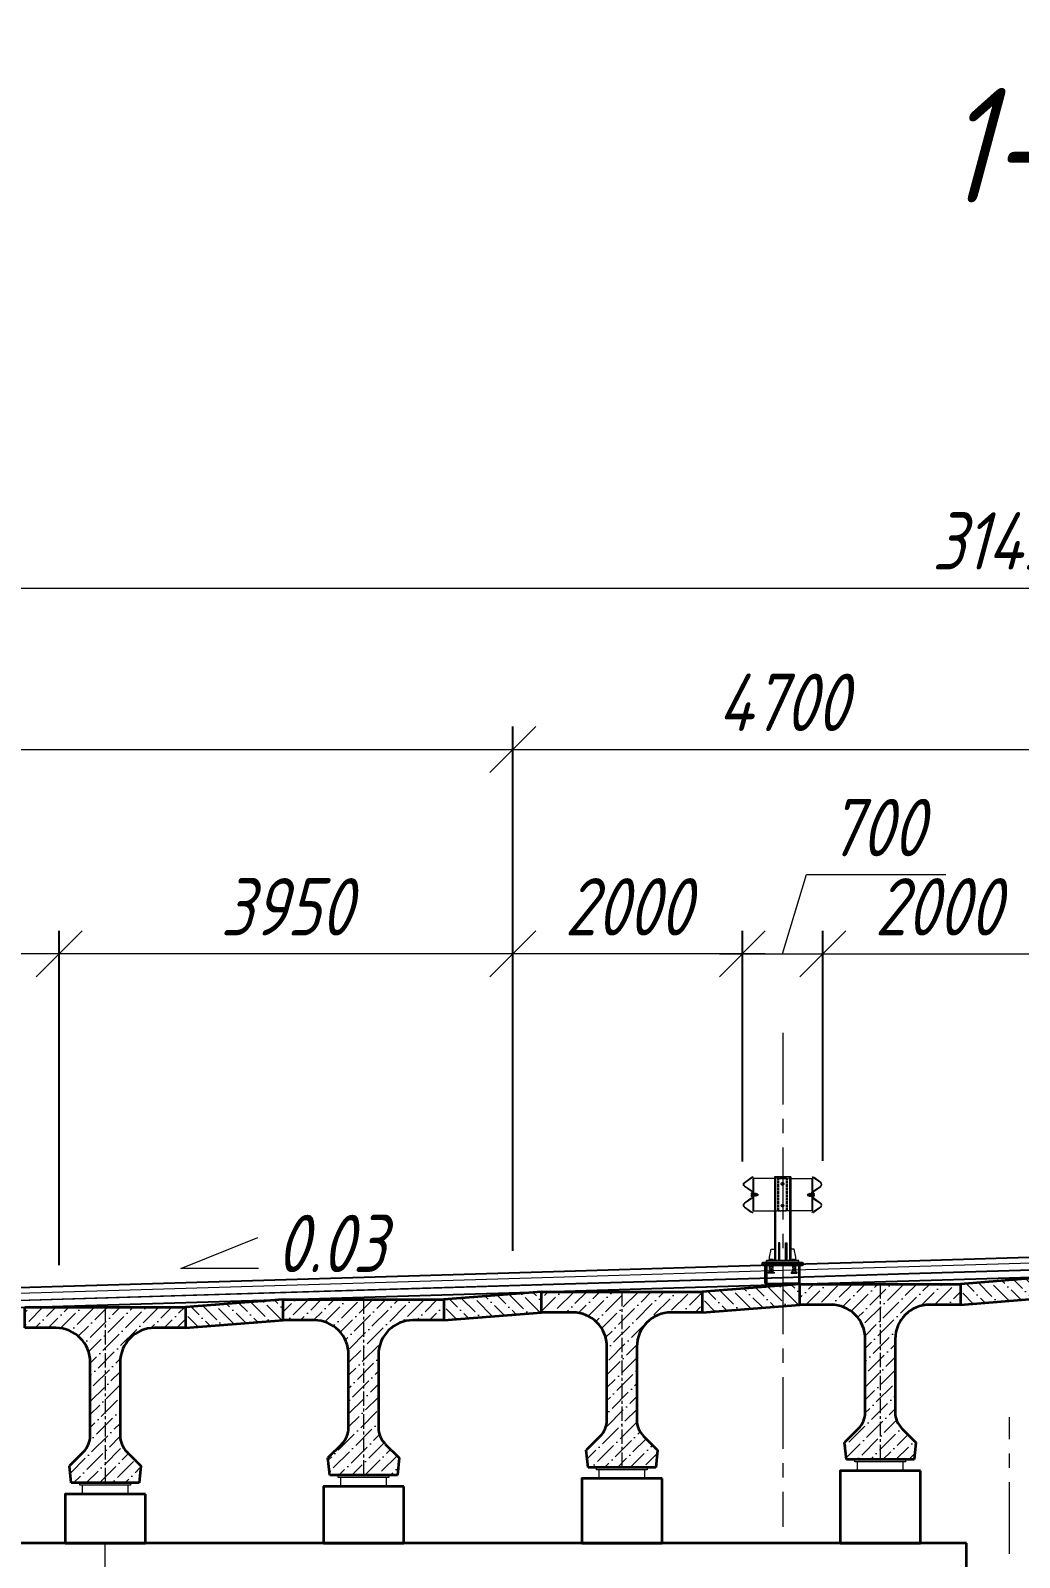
# Model space of a CAD drawing. Header units: millimetres. Extents: x 1864 to 10174863, y -4887456 to 5366151.
# Drawn here: x 4420220 to 4428832, y 38347 to 51650 of the extents above; entities that cross this region are included whole.
import ezdxf

# ---------------------------------------------------------------- set-up
doc = ezdxf.new("R2010")
doc.units = ezdxf.units.MM
for name, pattern in [('ACAD_ISO02W100', [15, 12, -3]), ('ACAD_ISO10W100', [18.5, 12, -3, 0.5, -3]), ('осевая', [2, 1.25, -0.25, 0.25, -0.25])]:
    doc.linetypes.add(name, pattern=pattern)
for name, color, linetype, lineweight in [('!!ТЕКСТ', 3, 'Continuous', 20), ('04_Невидимые', 3, 'Continuous', 13), ('1-Бетон', 106, 'Continuous', 35), ('1-Тонкая', 5, 'Continuous', 20), ('1-Штриховка', 8, 'Continuous', 9), ('ИС_TXT', 4, 'Continuous', 18), ('ИС_Ось', 3, 'осевая', 18), ('ИС_Разм', 3, 'Continuous', 18), ('ИС_Размер', 3, 'Continuous', 18)]:
    doc.layers.add(name, color=color, linetype=linetype, lineweight=lineweight)
doc.layers.add('Красный поперечник', color=1, linetype='Continuous')
doc.styles.add('0', font='isocpeur.ttf', dxfattribs={"width": 0.8, "oblique": 15})
doc.styles.add('ISOCPEUR', font='isocpeur.ttf', dxfattribs={"width": 0.8, "oblique": 15, "height": 2.5})
doc.dimstyles.new('М200', dxfattribs={"dimscale": 200, "dimtxt": 2.5, "dimasz": 2, "dimexe": 1, "dimexo": 1, "dimgap": 0.8, "dimtad": 1, "dimdec": 0, "dimzin": 0, "dimdsep": 46, "dimtxsty": '0', "dimblk": 'OBLIQUE', "dimcen": 0.09, "dimdle": 1, "dimclrd": 256, "dimclre": 256, "dimclrt": 256, "dimadec": 4, "dimazin": 0, "dimtfac": 1, "dimtdec": 0, "dimtmove": 1, "dimatfit": 2, "dimfxl": 1, "dimtolj": 1, "dimtzin": 0, "dimlwd": -1, "dimarcsym": 0})

# ---------------------------------------------------------------- blocks, each defined once
blk = doc.blocks.new('1530')
at = {"layer": '1-Штриховка'}
h = blk.add_hatch(dxfattribs=at)
h.set_pattern_fill('ANSI36', color=256, scale=25, style=0)
h.set_pattern_definition([(45, (-1571632.81, 568569.22), (42.0949506, 154.348152), [198.4375, -39.6875, 0, -39.6875])])
h.paths.add_polyline_path([(130, -480), (130, -1117, 0.198927), (189, -1259), (310, -1380), (295, -1530), (-295, -1530), (-310, -1380), (-189, -1259, 0.198898), (-130, -1117), (-130, -480, 0.414214), (-430, -180), (-700, -180), (-700, 0), (700, 0), (700, -180), (430, -180, 0.414224)])
at = {"layer": '1-Бетон'}
for p, q in [((-700, 0), (700, 0)), ((-700, -180), (-700, 0)), ((700, 0), (700, -180)), ((-430, -180), (-700, -180)), ((700, -180), (430, -180)), ((-130, -1117), (-130, -480)), ((130, -480), (130, -1117)), ((-189, -1259), (-310, -1380)), ((189, -1259), (310, -1380)), ((-295, -1530), (-310, -1380)), ((310, -1380), (295, -1530)), ((295, -1530), (-295, -1530))]:
    blk.add_line(p, q, dxfattribs=at)
for centre, radius, start, end in [((-430, -480), 300, 0, 90), ((430, -480), 300, 90, 180), ((-330, -1117), 200, 315.0289, 359.9744), ((330, -1117), 200, 180.0256, 224.9711)]:
    blk.add_arc(centre, radius, start, end, dxfattribs=at)
at = {"layer": 'ИС_Ось', "ltscale": 100}
blk.add_line((0, 0), (0, -1530), dxfattribs=at)
blk = doc.blocks.new('_OBLIQUE')
at = {"color": 0, "linetype": 'ByBlock', "lineweight": -2}
blk.add_line((0.5, 0.5), (-0.5, -0.5), dxfattribs=at)
blk = doc.blocks.new('*D478')
at = {"layer": 'Defpoints', "color": 0, "linetype": 'Continuous', "transparency": 16777216}
for p in [(4429120, 45387), (4429120, 41061), (4424420, 40820)]:
    blk.add_point(p, dxfattribs=at)
at = {"layer": 'ИС_Размер', "lineweight": -2, "transparency": 16777216}
for p, q in [((4424420, 41020), (4424420, 45587)), ((4429120, 41261), (4429120, 45587))]:
    blk.add_line(p, q, dxfattribs=at)
at = {"layer": 'ИС_Размер', "transparency": 16777216}
blk.add_line((4424220, 45387), (4429320, 45387), dxfattribs=at)
at = {"layer": 'ИС_Размер', "linetype": 'Continuous', "transparency": 16777216, "xscale": 400, "yscale": 400, "zscale": 400, "rotation": 180}
blk.add_blockref('_OBLIQUE', (4424420, 45387), dxfattribs=at)
at = {"layer": 'ИС_Размер', "linetype": 'Continuous', "transparency": 16777216, "xscale": 400, "yscale": 400, "zscale": 400}
blk.add_blockref('_OBLIQUE', (4429120, 45387), dxfattribs=at)
at = {"layer": 'ИС_Размер', "linetype": 'Continuous', "transparency": 16777216, "insert": (4426770, 45797), "char_height": 500, "attachment_point": 5, "style": '0'}
blk.add_mtext('\\A1;4700', dxfattribs=at)
blk = doc.blocks.new('*D479')
at = {"layer": 'Defpoints', "color": 0, "transparency": 16777216}
for p in [(4429120, 43606), (4427120, 41604), (4429120, 41061)]:
    blk.add_point(p, dxfattribs=at)
at = {"layer": 'ИС_Размер', "lineweight": -2, "transparency": 16777216}
for p, q in [((4427120, 41804), (4427120, 43806)), ((4429120, 41261), (4429120, 43806))]:
    blk.add_line(p, q, dxfattribs=at)
at = {"layer": 'ИС_Размер', "transparency": 16777216}
blk.add_line((4426920, 43606), (4429320, 43606), dxfattribs=at)
at = {"layer": 'ИС_Размер', "transparency": 16777216, "xscale": 400, "yscale": 400, "zscale": 400, "rotation": 180}
blk.add_blockref('_OBLIQUE', (4427120, 43606), dxfattribs=at)
at = {"layer": 'ИС_Размер', "transparency": 16777216, "xscale": 400, "yscale": 400, "zscale": 400}
blk.add_blockref('_OBLIQUE', (4429120, 43606), dxfattribs=at)
at = {"layer": 'ИС_Размер', "transparency": 16777216, "insert": (4428120, 44016), "char_height": 500, "attachment_point": 5, "style": '0'}
blk.add_mtext('\\A1;2000', dxfattribs=at)
blk = doc.blocks.new('*D487')
at = {"layer": 'Defpoints', "color": 0, "linetype": 'Continuous', "transparency": 16777216}
for p in [(4444470, 46793), (4413020, 41553), (4444470, 41452)]:
    blk.add_point(p, dxfattribs=at)
at = {"layer": 'ИС_Размер', "lineweight": -2, "transparency": 16777216}
for p, q in [((4413020, 41753), (4413020, 46993)), ((4444470, 41652), (4444470, 46993))]:
    blk.add_line(p, q, dxfattribs=at)
at = {"layer": 'ИС_Размер', "transparency": 16777216}
blk.add_line((4412820, 46793), (4444670, 46793), dxfattribs=at)
at = {"layer": 'ИС_Размер', "linetype": 'Continuous', "transparency": 16777216, "xscale": 400, "yscale": 400, "zscale": 400, "rotation": 180}
blk.add_blockref('_OBLIQUE', (4413020, 46793), dxfattribs=at)
at = {"layer": 'ИС_Размер', "linetype": 'Continuous', "transparency": 16777216, "xscale": 400, "yscale": 400, "zscale": 400}
blk.add_blockref('_OBLIQUE', (4444470, 46793), dxfattribs=at)
at = {"layer": 'ИС_Размер', "linetype": 'Continuous', "transparency": 16777216, "insert": (4428745, 47203), "char_height": 500, "attachment_point": 5, "style": '0'}
blk.add_mtext('\\A1;31450', dxfattribs=at)
blk = doc.blocks.new('*D489')
at = {"layer": 'Defpoints', "color": 0, "transparency": 16777216}
for p in [(4427120, 43606), (4426419, 41598), (4427120, 41604)]:
    blk.add_point(p, dxfattribs=at)
at = {"layer": 'ИС_Размер', "transparency": 16777216}
for p, q in [((4426770, 43606), (4426977, 44296)), ((4426977, 44296), (4428191, 44296)), ((4426219, 43606), (4427320, 43606))]:
    blk.add_line(p, q, dxfattribs=at)
at = {"layer": 'ИС_Размер', "lineweight": -2, "transparency": 16777216}
for p, q in [((4426419, 41798), (4426419, 43806)), ((4427120, 41804), (4427120, 43806))]:
    blk.add_line(p, q, dxfattribs=at)
at = {"layer": 'ИС_Размер', "transparency": 16777216, "xscale": 400, "yscale": 400, "zscale": 400, "rotation": 180}
blk.add_blockref('_OBLIQUE', (4426419, 43606), dxfattribs=at)
at = {"layer": 'ИС_Размер', "transparency": 16777216, "xscale": 400, "yscale": 400, "zscale": 400}
blk.add_blockref('_OBLIQUE', (4427120, 43606), dxfattribs=at)
at = {"layer": 'ИС_Размер', "transparency": 16777216, "insert": (4427584, 44706), "char_height": 500, "attachment_point": 5, "style": '0'}
blk.add_mtext('\\A1;700', dxfattribs=at)
blk = doc.blocks.new('*D490')
at = {"layer": 'Defpoints', "color": 0, "transparency": 16777216}
for p in [(4424420, 43606), (4426419, 41598), (4424420, 40820)]:
    blk.add_point(p, dxfattribs=at)
at = {"layer": 'ИС_Размер', "lineweight": -2, "transparency": 16777216}
for p, q in [((4424420, 41020), (4424420, 43806)), ((4426419, 41798), (4426419, 43806))]:
    blk.add_line(p, q, dxfattribs=at)
at = {"layer": 'ИС_Размер', "transparency": 16777216}
blk.add_line((4426619, 43606), (4424220, 43606), dxfattribs=at)
at = {"layer": 'ИС_Размер', "transparency": 16777216, "xscale": 400, "yscale": 400, "zscale": 400, "rotation": 180}
blk.add_blockref('_OBLIQUE', (4424420, 43606), dxfattribs=at)
at = {"layer": 'ИС_Размер', "transparency": 16777216, "xscale": 400, "yscale": 400, "zscale": 400}
blk.add_blockref('_OBLIQUE', (4426419, 43606), dxfattribs=at)
at = {"layer": 'ИС_Размер', "transparency": 16777216, "insert": (4425420, 44016), "char_height": 500, "attachment_point": 5, "style": '0'}
blk.add_mtext('\\A1;2000', dxfattribs=at)
blk = doc.blocks.new('*D491')
at = {"layer": 'Defpoints', "color": 0, "linetype": 'Continuous', "transparency": 16777216}
for p in [(4420470, 43606), (4424420, 40820), (4420470, 40693)]:
    blk.add_point(p, dxfattribs=at)
at = {"layer": 'ИС_Размер', "lineweight": -2, "transparency": 16777216}
for p, q in [((4420470, 40893), (4420470, 43806)), ((4424420, 41020), (4424420, 43806))]:
    blk.add_line(p, q, dxfattribs=at)
at = {"layer": 'ИС_Размер', "transparency": 16777216}
blk.add_line((4424620, 43606), (4420270, 43606), dxfattribs=at)
at = {"layer": 'ИС_Размер', "linetype": 'Continuous', "transparency": 16777216, "xscale": 400, "yscale": 400, "zscale": 400, "rotation": 180}
blk.add_blockref('_OBLIQUE', (4420470, 43606), dxfattribs=at)
at = {"layer": 'ИС_Размер', "linetype": 'Continuous', "transparency": 16777216, "xscale": 400, "yscale": 400, "zscale": 400}
blk.add_blockref('_OBLIQUE', (4424420, 43606), dxfattribs=at)
at = {"layer": 'ИС_Размер', "linetype": 'Continuous', "transparency": 16777216, "insert": (4422445, 44016), "char_height": 500, "attachment_point": 5, "style": '0'}
blk.add_mtext('\\A1;3950', dxfattribs=at)
blk = doc.blocks.new('*D492')
at = {"layer": 'Defpoints', "color": 0, "linetype": 'Continuous', "transparency": 16777216}
for p in [(4416520, 43606), (4416520, 40572), (4420470, 40693)]:
    blk.add_point(p, dxfattribs=at)
at = {"layer": 'ИС_Размер', "lineweight": -2, "transparency": 16777216}
for p, q in [((4416520, 40772), (4416520, 43806)), ((4420470, 40893), (4420470, 43806))]:
    blk.add_line(p, q, dxfattribs=at)
at = {"layer": 'ИС_Размер', "transparency": 16777216}
blk.add_line((4420670, 43606), (4416320, 43606), dxfattribs=at)
at = {"layer": 'ИС_Размер', "linetype": 'Continuous', "transparency": 16777216, "xscale": 400, "yscale": 400, "zscale": 400, "rotation": 180}
blk.add_blockref('_OBLIQUE', (4416520, 43606), dxfattribs=at)
at = {"layer": 'ИС_Размер', "linetype": 'Continuous', "transparency": 16777216, "xscale": 400, "yscale": 400, "zscale": 400}
blk.add_blockref('_OBLIQUE', (4420470, 43606), dxfattribs=at)
at = {"layer": 'ИС_Размер', "linetype": 'Continuous', "transparency": 16777216, "insert": (4418495, 44016), "char_height": 500, "attachment_point": 5, "style": '0'}
blk.add_mtext('\\A1;3950', dxfattribs=at)
blk = doc.blocks.new('*D497')
at = {"layer": 'Defpoints', "color": 0, "linetype": 'Continuous', "transparency": 16777216}
for p in [(4424420, 45387), (4414520, 41127), (4424420, 40820)]:
    blk.add_point(p, dxfattribs=at)
at = {"layer": 'ИС_Размер', "lineweight": -2, "transparency": 16777216}
for p, q in [((4414520, 41327), (4414520, 45587)), ((4424420, 41020), (4424420, 45587))]:
    blk.add_line(p, q, dxfattribs=at)
at = {"layer": 'ИС_Размер', "transparency": 16777216}
blk.add_line((4414320, 45387), (4424620, 45387), dxfattribs=at)
at = {"layer": 'ИС_Размер', "linetype": 'Continuous', "transparency": 16777216, "xscale": 400, "yscale": 400, "zscale": 400, "rotation": 180}
blk.add_blockref('_OBLIQUE', (4414520, 45387), dxfattribs=at)
at = {"layer": 'ИС_Размер', "linetype": 'Continuous', "transparency": 16777216, "xscale": 400, "yscale": 400, "zscale": 400}
blk.add_blockref('_OBLIQUE', (4424420, 45387), dxfattribs=at)
at = {"layer": 'ИС_Размер', "linetype": 'Continuous', "transparency": 16777216, "insert": (4419470, 45797), "char_height": 500, "attachment_point": 5, "style": '0'}
blk.add_mtext('\\A1;9900', dxfattribs=at)
blk = doc.blocks.new('Барьерка1')
at = {"lineweight": 15}
for p, q in [((1026, 1457), (1026, 727)), ((1034, 1457), (1034, 727)), ((1159, 727), (1159, 1457)), ((1166, 727), (1166, 1457)), ((1166, 1441), (1356, 1441)), ((1352, 1441), (1352, 1160)), ((1356, 1457), (1355, 1453)), ((1355, 1453), (1361, 1451)), ((1356, 1457), (1362, 1455)), ((1356, 1441), (1356, 1160)), ((1428, 1405), (1367, 1449)), ((1367, 1335), (1428, 1377)), ((1430, 1408), (1370, 1452)), ((1370, 1331), (1430, 1374)), ((1360, 1316), (1360, 1285)), ((1367, 1266), (1428, 1224)), ((1370, 1270), (1430, 1227)), ((1356, 1160), (1166, 1160)), ((1361, 1150), (1355, 1148)), ((1356, 1144), (1355, 1148)), ((1362, 1146), (1356, 1144)), ((1428, 1196), (1367, 1152)), ((1430, 1193), (1370, 1149)), ((980, 727), (980, 737)), ((1012, 737), (980, 737)), ((980, 727), (980, 737)), ((1006, 737), (980, 737)), ((996, 727), (980, 727)), ((1012, 727), (980, 727)), ((989, 727), (989, 737)), ((989, 727), (989, 737)), ((989, 727), (989, 737)), ((989, 727), (989, 737)), ((1003, 727), (1003, 737)), ((1003, 727), (1003, 737)), ((1003, 727), (1003, 737)), ((1003, 727), (1003, 737)), ((1003, 727), (1003, 737)), ((1003, 727), (1003, 737)), ((1003, 727), (1003, 737)), ((1003, 727), (1003, 737)), ((1003, 727), (1003, 737)), ((1003, 727), (1003, 737)), ((1010, 737), (1006, 737)), ((1012, 729), (1012, 737)), ((1012, 727), (1012, 735)), ((1012, 727), (1012, 735)), ((1012, 729), (1012, 735)), ((1012, 727), (1012, 735)), ((1012, 727), (1012, 735)), ((1180, 729), (1180, 737)), ((1180, 737), (1212, 737)), ((1180, 727), (1180, 735)), ((1180, 727), (1180, 735)), ((1180, 729), (1180, 735)), ((1180, 727), (1180, 735)), ((1180, 727), (1180, 735)), ((1180, 727), (1212, 727)), ((1182, 737), (1186, 737)), ((1186, 737), (1212, 737)), ((1189, 727), (1189, 737)), ((1189, 727), (1189, 737)), ((1189, 727), (1189, 737)), ((1189, 727), (1189, 737)), ((1189, 727), (1189, 737)), ((1189, 727), (1189, 737)), ((1189, 727), (1189, 737)), ((1189, 727), (1189, 737)), ((1189, 727), (1189, 737)), ((1189, 727), (1189, 737)), ((1196, 727), (1212, 727)), ((1203, 727), (1203, 737)), ((1203, 727), (1203, 737)), ((1203, 727), (1203, 737)), ((1203, 727), (1203, 737)), ((1212, 727), (1212, 737)), ((1212, 727), (1212, 737))]:
    blk.add_line(p, q, dxfattribs=at)
at = {"color": 3, "linetype": 'ACAD_ISO02W100', "lineweight": 15, "ltscale": 2}
for p, q in [((1063, 1441), (1166, 1441)), ((1063, 1160), (1063, 1441)), ((1138, 1160), (1138, 1441)), ((1166, 1160), (1063, 1160)), ((983, 707), (983, 687)), ((984, 687), (984, 627)), ((985, 707), (985, 687)), ((1007, 707), (1007, 687)), ((1008, 687), (1008, 627)), ((1009, 707), (1009, 687)), ((1183, 707), (1183, 687)), ((1184, 687), (1184, 627)), ((1185, 707), (1185, 687)), ((1207, 707), (1207, 687)), ((1208, 687), (1208, 627)), ((1209, 707), (1209, 687))]:
    blk.add_line(p, q, dxfattribs=at)
at = {"color": 7, "lineweight": 15}
for p, q in [((1313, 1306), (1313, 1295)), ((1313, 1306), (1325, 1306)), ((1313, 1295), (1325, 1295)), ((1325, 1311), (1325, 1290)), ((1326, 1313), (1333, 1313)), ((1326, 1288), (1333, 1288)), ((1334, 1311), (1334, 1290)), ((1334, 1311), (1334, 1290)), ((1335, 1313), (1350, 1313)), ((1335, 1313), (1340, 1313)), ((1335, 1288), (1350, 1288)), ((1335, 1288), (1340, 1288)), ((1339, 1306), (1350, 1306)), ((1339, 1295), (1350, 1295))]:
    blk.add_line(p, q, dxfattribs=at)
at = {"lineweight": 15, "ltscale": 5}
for p, q in [((1350, 1279), (1350, 1322)), ((1350, 1322), (1352, 1322)), ((1352, 1279), (1350, 1279)), ((1352, 1322), (1352, 1279))]:
    blk.add_line(p, q, dxfattribs=at)
at = {"linetype": 'Continuous'}
for p, q in [((946, 527), (946, 687)), ((956, 687), (956, 527)), ((1237, 687), (1237, 527)), ((1246, 527), (1246, 687)), ((946, 527), (1096, 527)), ((1246, 527), (1096, 527))]:
    blk.add_line(p, q, dxfattribs=at)
at = {"linetype": 'ACAD_ISO10W100', "ltscale": 2.5}
for p, q in [((996, 713), (996, 615)), ((1196, 713), (1196, 615))]:
    blk.add_line(p, q, dxfattribs=at)
at = {"lineweight": 15}
for points in [[(1167, 1457), (1026, 1457)], [(982, 727), (982, 757), (997, 827), (1027, 827)], [(1212, 727), (1212, 757), (1197, 827), (1167, 827)]]:
    blk.add_lwpolyline(points, dxfattribs=at)
at = {"color": 7, "lineweight": 15}
blk.add_lwpolyline([(1360, 1316), (1364, 1316, -0.414214), (1370, 1310), (1370, 1303), (1366, 1303), (1366, 1298), (1370, 1298), (1370, 1291, -0.414214), (1364, 1285), (1360, 1285), (1360, 1316)], format="xyb", dxfattribs=at)
at = {"lineweight": 15}
for points in [[(1071, 883), (1061, 883), (1061, 727), (1071, 727)], [(1121, 883), (1131, 883), (1131, 727), (1121, 727)], [(1236, 707), (956, 707), (956, 727), (1236, 727)]]:
    blk.add_lwpolyline(points, close=True, dxfattribs=at)
at = {"linetype": 'Continuous'}
for points in [[(1096, 707), (921, 707), (921, 687), (1096, 687)], [(1096, 707), (1271, 707), (1271, 687), (1096, 687)]]:
    blk.add_lwpolyline(points, dxfattribs=at)
blk.add_lwpolyline([(921, 687), (1271, 687), (1271, 707), (921, 707)], close=True, dxfattribs=at)
at = {"color": 3, "linetype": 'ACAD_ISO02W100', "lineweight": 15, "ltscale": 2}
for points in [[(982, 687), (1010, 687), (1010, 627), (982, 627)], [(1210, 687), (1182, 687), (1182, 627), (1210, 627)], [(971, 627), (1021, 627), (1021, 617), (971, 617)], [(1221, 627), (1171, 627), (1171, 617), (1221, 617)]]:
    blk.add_lwpolyline(points, close=True, dxfattribs=at)
at = {"lineweight": 15}
for centre in [(1096, 1396), (1096, 1205)]:
    blk.add_circle(centre, 10.9, dxfattribs=at)
for centre, radius, start, end in [((1380, 1315), 24, 122.4532, 180), ((1380, 1315), 20, 122.4532, 180), ((1358, 1436), 16, 53.8126, 78.6901), ((1358, 1436), 20, 53.8126, 78.6901), ((1419, 1391), 16, 302.4532, 57.5468), ((1419, 1391), 20, 302.4532, 57.5468), ((1358, 1165), 16, 281.3099, 306.1874), ((1358, 1165), 20, 281.3099, 306.1874), ((982, 735), 2, 90, 180), ((982, 729), 2, 180, 270), ((987, 735), 2, 0, 90), ((987, 729), 2, 270, 0), ((991, 735), 2, 90, 180), ((991, 729), 2, 180, 270), ((1001, 735), 2, 0, 90), ((1001, 729), 2, 270, 0), ((1005, 735), 2, 90, 180), ((1005, 729), 2, 180, 270), ((1010, 735), 2, 359.9996, 90), ((1010, 729), 2, 270, 0), ((1182, 735), 2, 90, 180.0004), ((1182, 729), 2, 180, 270), ((1187, 735), 2, 0, 90), ((1187, 729), 2, 270, 0), ((1191, 735), 2, 90, 180), ((1191, 729), 2, 180, 270), ((1201, 735), 2, 0, 90), ((1201, 729), 2, 270, 0), ((1205, 735), 2, 90, 180), ((1205, 729), 2, 180, 270), ((1210, 735), 2, 0, 90), ((1210, 729), 2, 270, 0)]:
    blk.add_arc(centre, radius, start, end, dxfattribs=at)
at = {"lineweight": 15, "ltscale": 0.2}
for centre, radius, start, end in [((1380, 1286), 24, 180, 237.5468), ((1380, 1286), 20, 180, 237.5468), ((1419, 1210), 16, 302.4532, 57.5468), ((1419, 1210), 20, 302.4532, 57.5468)]:
    blk.add_arc(centre, radius, start, end, dxfattribs=at)
at = {"color": 7, "lineweight": 15}
for centre, major_axis, start_param, end_param in [((1329, 1310), (3.23, 3.23), 1.691386, 2.356194), ((1329, 1311), (-3.23, 3.23), 0.785398, 2.356194), ((1329, 1301), (3.23, 3.23), 0.785398, 2.356194), ((1329, 1300), (-3.23, 3.23), 0.785398, 2.356194), ((1329, 1290), (3.23, 3.23), 0.785398, 2.356194), ((1329, 1290), (-3.23, 3.23), 0.785398, 1.450207), ((1329, 1311), (3.23, 3.23), 3.926991, 5.497787), ((1329, 1301), (-3.23, 3.23), 3.926991, 5.497787), ((1329, 1300), (3.23, 3.23), 3.926991, 5.497787), ((1329, 1290), (-3.23, 3.23), 3.926991, 5.497787), ((1329, 1310), (-3.23, 3.23), 3.926991, 4.5918), ((1329, 1290), (3.23, 3.23), 4.832978, 5.497787), ((1339, 1310), (3.23, 3.23), 1.691386, 2.356194), ((1339, 1311), (3.23, 3.23), 2.356194, 3.926991), ((1339, 1301), (-3.23, 3.23), -0.785398, 0.785398), ((1339, 1300), (3.23, 3.23), 2.356194, 3.926991), ((1339, 1290), (-3.23, 3.23), -0.785398, 0.785398), ((1339, 1290), (-3.23, 3.23), 0.785398, 1.450207)]:
    blk.add_ellipse(centre, major_axis=major_axis, ratio=1, start_param=start_param, end_param=end_param, dxfattribs=at)

msp = doc.modelspace()

# ---------------------------------------------------------------- hatches: boundary and pattern name
at = {"layer": '1-Штриховка'}
h = msp.add_hatch(dxfattribs=at)
h.set_pattern_fill('ANSI36', color=256, scale=25, angle=90, style=0)
h.set_pattern_definition([(135, (-1302402.31, -5211422.8), (-154.3481521, 42.0949506), [198.4375, -39.6875, 0, -39.6875])])
h.paths.add_polyline_path([(4426920.1, 40729.3), (4426070.1, 40661.8), (4426070.1, 40481.8), (4426920.1, 40549.3)])
h = msp.add_hatch(dxfattribs=at)
h.set_pattern_fill('ANSI36', color=256, scale=25, angle=90, style=0)
h.set_pattern_definition([(135, (-1300152.31, -5211355.3), (-154.3481521, 42.0949506), [198.4375, -39.6875, 0, -39.6875])])
h.paths.add_polyline_path([(4429170.1, 40796.8), (4428320.1, 40729.3), (4428320.1, 40549.3), (4429170.1, 40616.8)])
h = msp.add_hatch(dxfattribs=at)
h.set_pattern_fill('ANSI36', color=256, scale=25, angle=90, style=0)
h.set_pattern_definition([(135, (-1306902.31, -5211557.8), (-154.3481521, 42.0949506), [198.4375, -39.6875, 0, -39.6875])])
h.paths.add_polyline_path([(4422420.1, 40594.3), (4421570.1, 40526.8), (4421570.1, 40346.8), (4422420.1, 40414.3)])
h = msp.add_hatch(dxfattribs=at)
h.set_pattern_fill('ANSI36', color=256, scale=25, angle=90, style=0)
h.set_pattern_definition([(135, (-1304652.31, -5211490.3), (-154.3481521, 42.0949506), [198.4375, -39.6875, 0, -39.6875])])
h.paths.add_polyline_path([(4424670.1, 40661.8), (4423820.1, 40594.3), (4423820.1, 40414.3), (4424670.1, 40481.8)])

# ---------------------------------------------------------------- linework, layer by layer
at = {"layer": '04_Невидимые', "elevation": 5778.2}
for points in [[(4425590.1, 39111.8), (4425150.1, 39111.8), (4425150.1, 39131.8), (4425590.1, 39131.8)], [(4427840.1, 39179.3), (4427400.1, 39179.3), (4427400.1, 39199.3), (4427840.1, 39199.3)], [(4421090.1, 38976.8), (4420650.1, 38976.8), (4420650.1, 38996.8), (4421090.1, 38996.8)], [(4423340.1, 39044.3), (4422900.1, 39044.3), (4422900.1, 39064.3), (4423340.1, 39064.3)]]:
    msp.add_lwpolyline(points, close=True, dxfattribs=at)
at = {"layer": '1-Бетон', "elevation": 5778.2}
for points in [[(4426070.1, 40481.8), (4426920.1, 40549.3), (4426920.1, 40729.3), (4426070.1, 40661.8)], [(4428320.1, 40549.3), (4429170.1, 40616.8), (4429170.1, 40796.8), (4428320.1, 40729.3)], [(4421570.1, 40346.8), (4422420.1, 40414.3), (4422420.1, 40594.3), (4421570.1, 40526.8)], [(4423820.1, 40414.3), (4424670.1, 40481.8), (4424670.1, 40661.8), (4423820.1, 40594.3)], [(4425720.1, 39033.8), (4425020.1, 39033.8), (4425020.1, 38472.3), (4425720.1, 38472.3)], [(4427970.1, 39101.3), (4427270.1, 39101.3), (4427270.1, 38472.3), (4427970.1, 38472.3)], [(4421220.1, 38898.8), (4420520.1, 38898.8), (4420520.1, 38472.3), (4421220.1, 38472.3)], [(4423470.1, 38966.3), (4422770.1, 38966.3), (4422770.1, 38472.3), (4423470.1, 38472.3)], [(4428369.9, 38472.3), (4413370.1, 38472.3), (4413370.2, 37722.3), (4415270.4, 36972.3), (4426470.2, 36972.3), (4428370.1, 37722.3)]]:
    msp.add_lwpolyline(points, close=True, dxfattribs=at)
at = {"layer": '1-Тонкая', "elevation": 5778.2}
for points in [[(4413269.9, 40425.3), (4415220.3, 40503.3), (4415970.3, 40525.8), (4419920.3, 40644.3), (4424870.3, 40792.8), (4426770.3, 40849.8), (4427870.3, 40882.8), (4432820.3, 41031.3), (4436770.3, 41149.8), (4440520.3, 41262.3), (4441270.3, 41284.8), (4444219.9, 41373.3)], [(4413269.9, 40365.3), (4415220.3, 40443.3), (4415970.3, 40465.8), (4419920.3, 40584.3), (4424870.3, 40732.8), (4426770.3, 40789.8), (4427870.3, 40822.8), (4432820.3, 40971.3), (4436770.3, 41089.8), (4440520.3, 41202.3), (4441270.3, 41224.8), (4444219.9, 41313.3)], [(4413269.9, 40360.3), (4415220.3, 40438.3), (4415970.3, 40460.8), (4419920.3, 40579.3), (4424870.3, 40727.8), (4426770.3, 40784.8), (4427870.3, 40817.8), (4432820.3, 40966.3), (4436770.3, 41084.8), (4440520.3, 41197.3), (4441270.3, 41219.8), (4444219.9, 41308.3)]]:
    msp.add_lwpolyline(points, dxfattribs=at)
at = {"layer": 'Defpoints', "color": 252, "true_color": 0x939598, "elevation": 5778.2}
msp.add_lwpolyline([(4413269.9, 40300.3), (4415220.3, 40378.3), (4415970.3, 40400.8), (4419920.3, 40519.3), (4424870.3, 40667.8), (4426770.3, 40724.8), (4427870.3, 40757.8), (4432820.3, 40906.3), (4436770.3, 41024.8), (4440520.3, 41137.3), (4441270.3, 41159.8), (4444219.9, 41248.3)], dxfattribs=at)
at = {"layer": 'ИС_TXT', "color": 3, "ltscale": 500, "elevation": 5778.2}
msp.add_lwpolyline([(4422206, 40864.2), (4421528.3, 40864.2), (4422199.5, 41135.1)], dxfattribs=at)
at = {"layer": 'ИС_Ось', "ltscale": 500, "elevation": 5778.2}
for points in [[(4426770.3, 42917.9), (4426770.3, 38614.1)], [(4428745.1, 19377.5), (4428745.1, 39568.2)], [(4420870.1, 22972.2), (4420870, 38472.3)]]:
    msp.add_lwpolyline(points, dxfattribs=at)
at = {"layer": 'ИС_Размер', "elevation": 5778.2}
for points in [[(4425570.1, 39111.8), (4425170.1, 39111.8), (4425170.1, 39033.8), (4425570.1, 39033.8), (4425570.1, 39111.8)], [(4427820.1, 39179.3), (4427420.1, 39179.3), (4427420.1, 39101.3), (4427820.1, 39101.3), (4427820.1, 39179.3)], [(4421070.1, 38976.8), (4420670.1, 38976.8), (4420670.1, 38898.8), (4421070.1, 38898.8), (4421070.1, 38976.8)], [(4423320.1, 39044.3), (4422920.1, 39044.3), (4422920.1, 38966.3), (4423320.1, 38966.3), (4423320.1, 39044.3)]]:
    msp.add_lwpolyline(points, dxfattribs=at)
at = {"layer": 'Красный поперечник', "elevation": 5778.2}
msp.add_lwpolyline([(4413269.9, 40475.3), (4415220.3, 40553.3), (4415970.3, 40575.8), (4419920.3, 40694.3), (4424870.3, 40842.8), (4426770.3, 40899.8), (4427870.3, 40932.8), (4432820.3, 41081.3), (4436770.3, 41199.8), (4440520.3, 41312.3), (4441270.3, 41334.8), (4444219.9, 41423.3)], dxfattribs=at)

# ---------------------------------------------------------------- block references
at = {"xscale": -1}
msp.add_blockref('Барьерка1', (4427866.8, 40206.4, 5778.2), dxfattribs=at)
msp.add_blockref('Барьерка1', (4425673.2, 40206.4, 5778.2))
at = {"layer": 'ИС_Размер', "linetype": 'Continuous'}
for p in [(4427620.1, 40729.3, 5778.2), (4423120.1, 40594.3, 5778.2), (4425370.1, 40661.8, 5778.2), (4420870.1, 40526.8, 5778.2)]:
    msp.add_blockref('1530', p, dxfattribs=at)

# ---------------------------------------------------------------- texts
at = {"layer": '!!ТЕКСТ', "color": 1, "insert": (4428840.2, 50649.5), "char_height": 1000, "width": 6242.408, "attachment_point": 5, "style": 'ISOCPEUR', "bg_fill": 2}
msp.add_mtext('1-1 ', dxfattribs=at)
at = {"layer": 'ИС_Разм', "color": 3, "ltscale": 0.4, "insert": (4422833.1, 41082.8, 5778.2), "char_height": 500, "attachment_point": 5, "style": 'ISOCPEUR'}
msp.add_mtext('\\pxqc;0.03', dxfattribs=at)

# ---------------------------------------------------------------- dimensions: what is measured, and where the dimension line sits
at = {"layer": 'ИС_Размер', "linetype": 'Continuous'}
for base, p1, p2, picture, middle in [((4444469.9, 46792.7, 5778.2), (4413020.2, 41552.8, 5778.2), (4444469.9, 41451.8, 5778.2), '*D487', (4428745.1, 47202.7, 5778.2)), ((4429119.8, 45387.2, 5778.2), (4424419.8, 40819.5, 5778.2), (4429119.8, 41060.6, 5778.2), '*D478', (4426769.8, 45797.2, 5778.2))]:
    dim = msp.add_linear_dim(base=base, p1=p1, p2=p2, dimstyle='М200', dxfattribs=at)
    dim.commit()
    dim.dimension.update_dxf_attribs({"geometry": picture, "text_midpoint": middle})
for base, p1, p2, picture, middle in [((4424419.8, 45387.2, 5778.2), (4414519.8, 41127, 5778.2), (4424419.8, 40819.5, 5778.2), '*D497', (4419469.8, 45797.2, 5778.2)), ((4416519.8, 43606.3, 5778.2), (4420469.8, 40692.9, 5778.2), (4416519.8, 40571.9, 5778.2), '*D492', (4418494.8, 44016.3, 5778.2)), ((4420469.8, 43606.3, 5778.2), (4424419.8, 40819.5, 5778.2), (4420469.8, 40692.9, 5778.2), '*D491', (4422444.8, 44016.3, 5778.2))]:
    dim = msp.add_linear_dim(base=base, p1=p1, p2=p2, angle=180, dimstyle='М200', dxfattribs=at)
    dim.commit()
    dim.dimension.update_dxf_attribs({"geometry": picture, "text_midpoint": middle})
at = {"layer": 'ИС_Размер'}
for base, p1, p2, picture, middle in [((4427119.8, 43606.3, 5778.2), (4426419.4, 41597.6, 5778.2), (4427119.8, 41603.6, 5778.2), '*D489', (4427136.6, 44706.3, 5778.2)), ((4429119.8, 43606.3, 5778.2), (4427119.8, 41603.6, 5778.2), (4429119.8, 41060.6, 5778.2), '*D479', (4428119.8, 44016.3, 5778.2))]:
    dim = msp.add_linear_dim(base=base, p1=p1, p2=p2, dimstyle='М200', dxfattribs=at)
    dim.commit()
    dim.dimension.update_dxf_attribs({"geometry": picture, "text_midpoint": middle})
dim = msp.add_linear_dim(base=(4424419.8, 43606.3, 5778.2), p1=(4426419.4, 41597.6, 5778.2), p2=(4424419.8, 40819.5, 5778.2), angle=180, dimstyle='М200', dxfattribs=at)
dim.commit()
dim.dimension.update_dxf_attribs({"geometry": '*D490', "text_midpoint": (4425419.6, 44016.3, 5778.2)})

doc.saveas('drawing.dxf')
